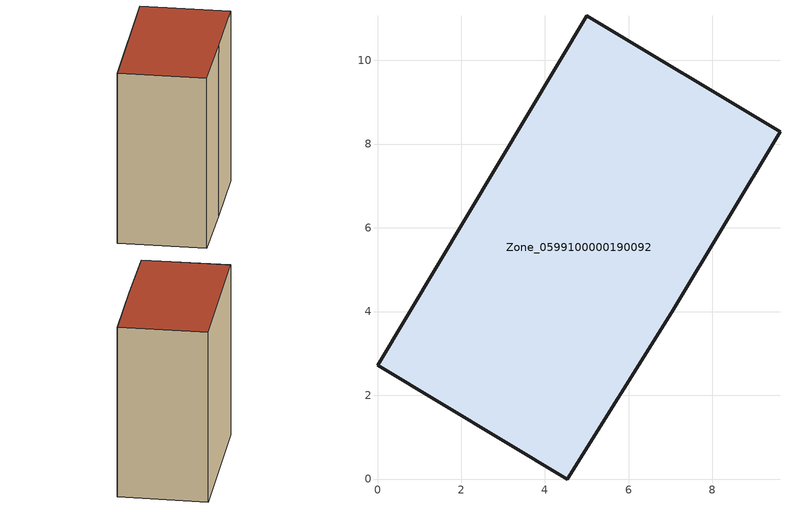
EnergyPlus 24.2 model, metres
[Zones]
Zone_0599100000190092
 floor ground (C_G): 5,11.06 9.61,8.29 7.02,3.98 4.54,0 0,2.72 z0
 wall outside (C_F): 4.54,0 7.02,3.98 9.61,8.29 5,11.06 0,2.72 4.54,0 z0:10.92
 roof outside (C_R): 9.61,8.29 5,11.06 0,2.72 4.54,0 7.02,3.98 z10.92
[BUILDING]
Pand.0599100000190092: North Axis=0; Terrain=City; Loads Convergence Tolerance Value=0.04; Temperature Convergence Tolerance Value=0.4; Solar Distribution=FullExterior; Maximum Number of Warmup Days=25; Minimum Number of Warmup Days=1
[Site:Location]
Rotterdam.The.Hague.AP_ZH_NLD Design_Conditions: Latitude=51.96; Longitude=4.45; Time Zone=1; Elevation=-4.5
[SITE:GROUNDTEMPERATURE:BUILDINGSURFACE]
18, 18, 18, 18, 18, 18, 18, 18, 18, 18, 18, 18
[MATERIAL] Thermal Absorptance=0.9; Solar Absorptance=0.7; Visible Absorptance=0.7
Name | Roughness | Thickness | Conductivity | Density | Specific Heat
G.TI.1975-1991 | MediumSmooth | 0.15 | 0.288461 | 540 | 1210
F.TI.1975-1991 | Rough | 0.3 | 0.230769 | 1920 | 840
R.TI.1975-1991 | MediumRough | 0.2 | 0.153846 | 1500 | 1000
[CONSTRUCTION]
C_G: G.TI.1975-1991
C_F: F.TI.1975-1991
C_R: R.TI.1975-1991
[ZONE]
Zone_0599100000190092: Type=1; Multiplier=1; Ceiling Height=Autocalculate; Volume=Autocalculate; Floor Area=autocalculate; Part of Total Floor Area=Yes
[ZONEINFILTRATION:DESIGNFLOWRATE]
Infil_Zone_0599100000190092: Zone or ZoneList or Space or SpaceList=Zone_0599100000190092; Schedule=AlwaysOn; Design Flow Rate Calculation Method=Flow/Area; Flow Rate per Floor Area=0.003; Constant Term Coefficient=1; Temperature Term Coefficient=0; Velocity Term Coefficient=0; Velocity Squared Term Coefficient=0
[HVACTEMPLATE:ZONE:IDEALLOADSAIRSYSTEM]
Zone_0599100000190092: Maximum Heating Supply Air Temperature=50; Minimum Cooling Supply Air Temperature=13; Maximum Heating Supply Air Humidity Ratio=0.0156; Minimum Cooling Supply Air Humidity Ratio=0.0077; Heating Limit=NoLimit; Cooling Limit=NoLimit; Dehumidification Control Type=ConstantSensibleHeatRatio; Cooling Sensible Heat Ratio=0.7; Dehumidification Setpoint=60; Humidification Control Type=None; Humidification Setpoint=30; Outdoor Air Method=None; Outdoor Air Flow Rate per Person=0.00944; Outdoor Air Flow Rate per Zone Floor Area=0; Outdoor Air Flow Rate per Zone=0; Demand Controlled Ventilation Type=None; Outdoor Air Economizer Type=NoEconomizer; Heat Recovery Type=None; Sensible Heat Recovery Effectiveness=0.7; Latent Heat Recovery Effectiveness=0.65
[ZONECONTROL:THERMOSTAT]
ThermostatControl_Zone_0599100000190092: Zone or ZoneList=Zone_0599100000190092; Control Type Schedule=DualSetpointControlType; Control 1=Thermostat_Zone_0599100000190092; Temperature Difference Between Cutout And Setpoint=0
[THERMOSTATSETPOINT:DUALSETPOINT]
Thermostat_Zone_0599100000190092: Heating Setpoint Temperature Schedule=HeatingSetpoint_Zone_0599100000190092; Cooling Setpoint Temperature Schedule=CoolingSetpoint_Zone_0599100000190092
[SCHEDULE:COMPACT]
HeatingSetpoint_Zone_0599100000190092: Through: 12/31, For: AllDays, Until: 24:00, 21
CoolingSetpoint_Zone_0599100000190092: Through: 12/31, For: AllDays, Until: 24:00, 24
DualSetpointControlType: Through: 12/31, For: AllDays, Until: 24:00, 4
AlwaysOn: Through: 12/31, For: AllDays, Until: 24:00, 1
